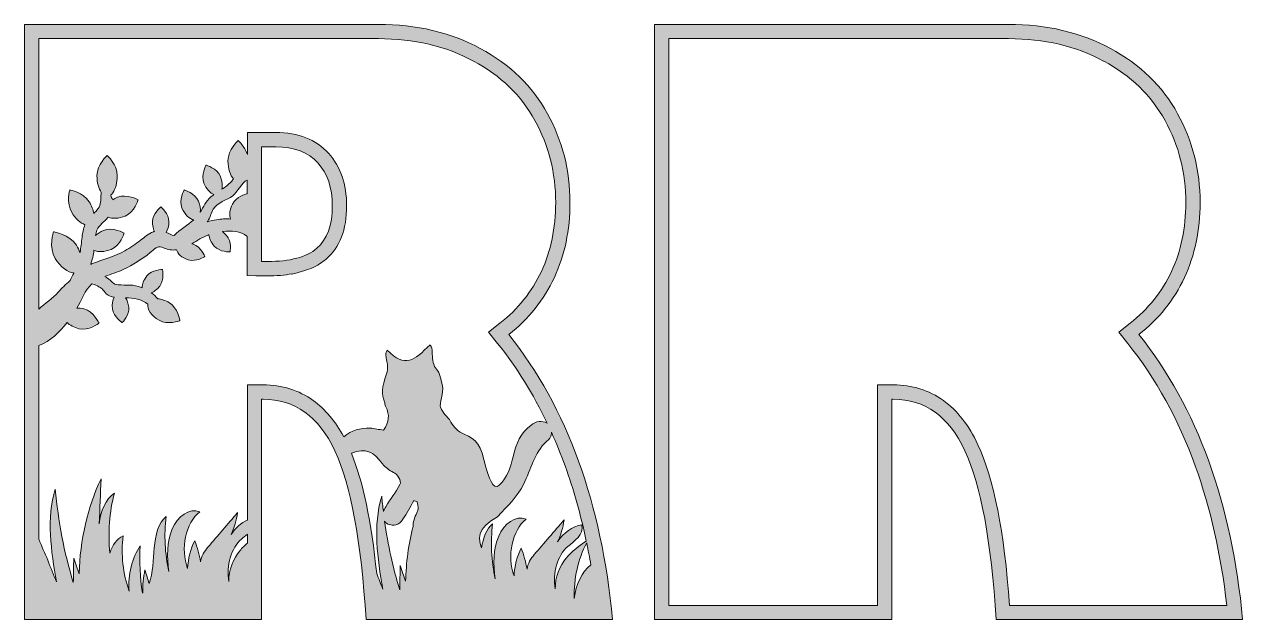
# Model space of a CAD drawing. Header units: millimetres. Extents: x -5 to 813, y -449 to -90.
# Drawn here: x 130.2 to 385.7, y -364.7 to -239.9 of the extents above; entities that cross this region are included whole.
import ezdxf

# ---------------------------------------------------------------- set-up
doc = ezdxf.new("R2010")
doc.units = ezdxf.units.MM
doc.header["$MEASUREMENT"] = 0
doc.layers.add('Layer 4', color=7, linetype='Continuous')
doc.layers.add('Layer5', color=7, linetype='Continuous')

msp = doc.modelspace()

# ---------------------------------------------------------------- hatches: boundary and pattern name
at = {"layer": 'Layer 4'}
h = msp.add_hatch(color=2, dxfattribs=at)
h.dxf.hatch_style = 2
edge = h.paths.add_edge_path()
edge.add_spline(control_points=[(336.57, -239.88), (336.57, -239.88), (262.35, -239.88), (262.35, -239.88), (262.35, -239.88), (262.35, -364.75), (262.35, -364.75), (262.35, -364.75), (312.1, -364.75), (312.1, -364.75), (312.1, -364.75), (312.1, -318.51), (312.1, -318.51), (312.1, -318.51), (312.4, -318.51), (312.4, -318.51), (319.08, -318.51), (324.09, -322.11), (327.43, -329.31), (330.78, -336.46), (332.96, -348.27), (333.99, -364.75), (333.99, -364.75), (385.67, -364.75), (385.67, -364.75), (384.53, -352.58), (382.16, -341.49), (378.55, -331.48), (374.94, -321.47), (370.06, -312.62), (363.92, -304.93), (368.1, -301.66), (371.28, -297.68), (373.47, -292.98), (375.65, -288.29), (376.75, -283.06), (376.75, -277.27), (376.75, -270.51), (375.17, -264.29), (372.03, -258.62), (368.88, -252.83), (364.19, -248.28), (357.95, -244.95), (351.71, -241.57), (344.58, -239.88), (336.57, -239.88), (336.57, -239.88), (336.57, -239.88), (336.57, -239.88)], knot_values=[0, 0, 0, 0, 1, 1, 1, 2, 2, 2, 3, 3, 3, 4, 4, 4, 5, 5, 5, 6, 6, 6, 7, 7, 7, 8, 8, 8, 9, 9, 9, 10, 10, 10, 11, 11, 11, 12, 12, 12, 13, 13, 13, 14, 14, 14, 15, 15, 15, 16, 16, 16, 16], degree=3, periodic=1)
edge = h.paths.add_edge_path()
edge.add_spline(control_points=[(336.57, -242.88), (344.04, -242.88), (350.75, -244.46), (356.52, -247.59), (356.52, -247.59), (356.53, -247.59), (356.53, -247.59), (356.53, -247.59), (356.54, -247.6), (356.54, -247.6), (362.22, -250.63), (366.55, -254.82), (369.39, -260.05), (369.39, -260.05), (369.4, -260.06), (369.4, -260.06), (369.4, -260.06), (369.41, -260.07), (369.41, -260.07), (372.29, -265.27), (373.75, -271.06), (373.75, -277.27), (373.75, -282.58), (372.74, -287.44), (370.75, -291.72), (368.77, -295.95), (365.85, -299.6), (362.07, -302.57), (362.07, -302.57), (359.69, -304.44), (359.69, -304.44), (359.69, -304.44), (361.58, -306.8), (361.58, -306.8), (367.49, -314.2), (372.25, -322.85), (375.73, -332.5), (378.91, -341.32), (381.13, -351.15), (382.34, -361.75), (382.34, -361.75), (336.8, -361.75), (336.8, -361.75), (335.67, -346.23), (333.49, -335.18), (330.16, -328.05), (328.27, -323.99), (325.84, -320.87), (322.92, -318.78), (319.9, -316.61), (316.36, -315.51), (312.4, -315.51), (312.4, -315.51), (312.1, -315.51), (312.1, -315.51), (312.1, -315.51), (309.1, -315.51), (309.1, -315.51), (309.1, -315.51), (309.1, -318.51), (309.1, -318.51), (309.1, -318.51), (309.1, -361.75), (309.1, -361.75), (309.1, -361.75), (265.35, -361.75), (265.35, -361.75), (265.35, -361.75), (265.35, -242.88), (265.35, -242.88), (265.35, -242.88), (336.57, -242.88), (336.57, -242.88)], knot_values=[0, 0, 0, 0, 0.352778, 0.352778, 0.352778, 0.705556, 0.705556, 0.705556, 1.058333, 1.058333, 1.058333, 1.411111, 1.411111, 1.411111, 1.763889, 1.763889, 1.763889, 2.116667, 2.116667, 2.116667, 2.469444, 2.469444, 2.469444, 2.822222, 2.822222, 2.822222, 3.175, 3.175, 3.175, 3.527778, 3.527778, 3.527778, 3.880556, 3.880556, 3.880556, 4.233333, 4.233333, 4.233333, 4.586111, 4.586111, 4.586111, 4.938889, 4.938889, 4.938889, 5.291667, 5.291667, 5.291667, 5.644444, 5.644444, 5.644444, 5.997222, 5.997222, 5.997222, 6.35, 6.35, 6.35, 6.702778, 6.702778, 6.702778, 7.055556, 7.055556, 7.055556, 7.408333, 7.408333, 7.408333, 7.761111, 7.761111, 7.761111, 8.113889, 8.113889, 8.113889, 8.466667, 8.466667, 8.466667, 8.466667], degree=3, periodic=0)
edge.add_line((336.57, -242.88), (336.57, -242.88))
at = {"layer": 'Layer5'}
h = msp.add_hatch(color=1, dxfattribs=at)
h.dxf.hatch_style = 2
edge = h.paths.add_edge_path()
edge.add_spline(control_points=[(246.43, -331.48), (242.82, -321.47), (237.94, -312.62), (231.8, -304.93), (235.98, -301.66), (239.16, -297.68), (241.35, -292.98), (243.53, -288.29), (244.63, -283.06), (244.63, -277.27), (244.63, -270.51), (243.05, -264.29), (239.91, -258.62), (236.76, -252.83), (232.07, -248.28), (225.83, -244.95), (219.59, -241.57), (212.46, -239.88), (204.45, -239.88), (204.45, -239.88), (130.23, -239.88), (130.23, -239.88), (130.23, -239.88), (130.23, -364.75), (130.23, -364.75), (130.23, -364.75), (179.98, -364.75), (179.98, -364.75), (179.98, -364.75), (179.98, -318.51), (179.98, -318.51), (179.98, -318.51), (180.28, -318.51), (180.28, -318.51), (186.96, -318.51), (191.97, -322.11), (195.31, -329.31), (198.66, -336.46), (200.84, -348.27), (201.87, -364.75), (201.87, -364.75), (253.55, -364.75), (253.55, -364.75), (252.42, -352.58), (250.04, -341.49), (246.43, -331.48)], knot_values=[0, 0, 0, 0, 1, 1, 1, 2, 2, 2, 3, 3, 3, 4, 4, 4, 5, 5, 5, 6, 6, 6, 7, 7, 7, 8, 8, 8, 9, 9, 9, 10, 10, 10, 11, 11, 11, 12, 12, 12, 13, 13, 13, 14, 14, 14, 15, 15, 15, 15], degree=3, periodic=1)
edge = h.paths.add_edge_path()
edge.add_spline(control_points=[(176.98, -348.69), (176.43, -349.17), (175.9, -349.69), (175.41, -350.29), (174.06, -351.96), (173.04, -354.29), (173.09, -356.76), (172.49, -353.44), (173.6, -349.71), (175.74, -347.87), (176.12, -347.53), (176.56, -347.19), (176.98, -346.82), (176.98, -346.82), (176.98, -348.69), (176.98, -348.69)], knot_values=[0, 0, 0, 0, 1, 1, 1, 2, 2, 2, 3, 3, 3, 4, 4, 4, 5, 5, 5, 5], degree=3, periodic=1)
edge = h.paths.add_edge_path()
edge.add_spline(control_points=[(205.38, -358.36), (204.97, -357.27), (204.54, -356.18), (204.1, -355.1), (202.99, -344.16), (201.24, -335.83), (198.81, -329.85), (198.82, -329.85), (198.82, -329.85), (198.82, -329.84), (201.84, -328.59), (203.41, -329.54), (205.34, -332.08), (205.86, -332.77), (206.77, -333.44), (207.6, -333.85), (208.43, -334.26), (209.38, -335.6), (208.97, -336.41), (208.09, -338.15), (206.94, -339.47), (206.02, -341.06), (205.84, -341.36), (205.64, -341.71), (205.5, -342.07), (205.37, -341.01), (205.26, -339.95), (205.16, -338.88), (203.25, -344.96), (204.3, -351.91), (205.38, -358.36)], knot_values=[0, 0, 0, 0, 1, 1, 1, 2, 2, 2, 3, 3, 3, 4, 4, 4, 5, 5, 5, 6, 6, 6, 7, 7, 7, 8, 8, 8, 9, 9, 9, 10, 10, 10, 10], degree=3, periodic=1)
edge = h.paths.add_edge_path()
edge.add_spline(control_points=[(212.79, -341.59), (212.7, -341.84), (212.62, -342.09), (212.54, -342.35), (211.99, -343.33), (211.74, -344.24), (211.72, -345.21), (210.79, -348.9), (210.26, -352.77), (210.17, -356.68), (209.79, -355.58), (209.41, -354.49), (209.03, -353.4), (209, -355.1), (208.97, -356.79), (208.93, -358.49), (207.51, -353.85), (206.45, -349.01), (205.76, -344.09), (206.26, -344.82), (207.06, -345.02), (208.12, -344.87), (208.74, -344.79), (209.2, -344.2), (209.56, -343.69), (210.43, -342.48), (211.13, -341.08), (211.88, -339.78), (212.12, -339.86), (212.37, -339.92), (212.61, -340.02), (212.66, -340.42), (212.81, -341.08), (212.79, -341.59)], knot_values=[0, 0, 0, 0, 1, 1, 1, 2, 2, 2, 3, 3, 3, 4, 4, 4, 5, 5, 5, 6, 6, 6, 7, 7, 7, 8, 8, 8, 9, 9, 9, 10, 10, 10, 11, 11, 11, 11], degree=3, periodic=1)
edge = h.paths.add_edge_path()
edge.add_spline(control_points=[(222.43, -325.84), (221.24, -325.34), (220.28, -324.44), (219.65, -323.31), (218.8, -321.76), (218.07, -321.77), (217.45, -320.15), (217.28, -319.69), (218.11, -316.9), (217.91, -315.79), (217.15, -311.72), (216.53, -312.62), (216.07, -311.19), (215.72, -310.1), (215.81, -308.92), (215.65, -307.77), (215.63, -307.59), (215.39, -307.27), (215.28, -307.09), (211.93, -310.41), (210.1, -312.02), (206.28, -308.2), (206.2, -308.36), (206.03, -308.69), (206.02, -308.84), (205.97, -309.97), (206.64, -311.73), (206.27, -312.79), (205.06, -316.36), (205.16, -317.4), (205.71, -319.05), (205.81, -319.34), (205.85, -319.69), (205.98, -319.97), (206.9, -321.96), (206.7, -323.18), (205.53, -325), (204.58, -324.89), (203.69, -324.61), (202.72, -324.59), (200.6, -324.55), (198.82, -324.99), (197.2, -326.39), (195.45, -323.14), (193.31, -320.58), (190.8, -318.78), (187.78, -316.61), (184.24, -315.51), (180.28, -315.51), (180.28, -315.51), (176.98, -315.51), (176.98, -315.51), (176.98, -315.51), (176.98, -343.85), (176.98, -343.85), (175.67, -344.45), (174.48, -345.51), (173.58, -346.91), (174.25, -345.5), (174.71, -343.92), (174.94, -342.28), (172.86, -344.71), (170.78, -347.13), (168.7, -349.55), (168.01, -350.36), (167.27, -351.5), (167.19, -352.62), (166.91, -351.09), (166.5, -349.61), (165.95, -348.22), (165.08, -349.92), (164.56, -351.94), (164.46, -354), (162.89, -349.96), (164.07, -344.43), (166.99, -342.13), (164.79, -341.27), (162.36, -343.06), (161.23, -345.72), (160.1, -348.37), (160.06, -351.65), (160.53, -354.65), (159.68, -350.93), (159.49, -346.95), (159.96, -343.12), (158.31, -344.4), (157.68, -347.15), (157.45, -349.68), (157.23, -352.22), (157.26, -354.88), (156.39, -357.16), (156.1, -356.21), (155.8, -355.26), (155.51, -354.32), (155.15, -355.88), (155, -357.52), (155.04, -359.15), (155.01, -359.16), (155.02, -359.15), (154.99, -359.16), (154.47, -355.9), (154.31, -352.55), (154.54, -349.24), (152.77, -351.75), (151.89, -355.33), (152.19, -358.76), (150.91, -355.16), (150.47, -351.06), (150.93, -347.14), (149.7, -347.8), (148.67, -349.14), (148.15, -350.78), (147.73, -346.55), (148.06, -342.2), (149.11, -338.19), (147.35, -339.45), (146.13, -341.97), (145.94, -344.63), (146.06, -341.49), (146.18, -338.34), (146.3, -335.19), (143.48, -341.13), (141.88, -348.1), (141.72, -355.14), (141.34, -354.05), (140.96, -352.96), (140.58, -351.86), (140.55, -353.56), (140.52, -355.26), (140.49, -356.95), (138.57, -350.68), (137.3, -344.07), (136.72, -337.35), (134.8, -343.42), (135.85, -350.38), (136.94, -356.83), (135.78, -353.78), (134.54, -350.8), (133.23, -347.86), (133.23, -347.86), (133.23, -307.27), (133.23, -307.27), (135.7, -306.31), (137.58, -304.49), (139.17, -302.4), (139.74, -302.97), (140.63, -303.45), (141.68, -303.72), (143.72, -304.23), (145.89, -302.58), (145.89, -302.58), (145.89, -302.58), (144.76, -300.09), (142.72, -299.57), (142.2, -299.44), (141.69, -299.38), (141.22, -299.38), (142.17, -297.83), (142.99, -295.62), (144.34, -294.33), (144.96, -294.27), (146.25, -295.12), (146.47, -295.32), (146.81, -295.65), (147.04, -296.09), (147.4, -296.4), (147.88, -296.81), (148.46, -297.02), (149.06, -297.11), (148.74, -297.72), (148.59, -298.61), (148.71, -299.58), (148.91, -301.28), (150.77, -302.45), (150.77, -302.45), (150.77, -302.45), (152.31, -300.87), (152.11, -299.18), (152.02, -298.41), (151.78, -297.73), (151.46, -297.23), (153.16, -297.29), (154.78, -297.48), (156.12, -298.58), (155.93, -299.6), (156.88, -301.01), (158.46, -301.95), (160.27, -303.02), (162.82, -302.04), (162.82, -302.04), (162.82, -302.04), (162.44, -299.34), (160.64, -298.27), (159.81, -297.78), (158.96, -297.51), (158.22, -297.45), (157.8, -296.98), (157.34, -296.57), (156.83, -296.2), (157.43, -295.95), (158.06, -295.47), (158.6, -294.79), (159.66, -293.45), (159.17, -291.3), (159.17, -291.3), (159.17, -291.3), (156.97, -291.32), (155.91, -292.66), (155.25, -293.49), (154.91, -294.4), (154.91, -295.12), (154.87, -295.1), (154.83, -295.08), (154.79, -295.06), (153.06, -294.36), (151.68, -294.62), (149.89, -294.53), (148.88, -294.47), (148.45, -293.64), (147.66, -293.11), (147.47, -292.98), (147.28, -292.87), (147.08, -292.77), (148.38, -292.26), (149.78, -291.87), (150.96, -291.3), (152.97, -290.32), (154.88, -289.16), (156.63, -287.74), (157, -287.45), (157.44, -286.96), (157.87, -286.73), (158.57, -286.36), (158.81, -286.56), (159.53, -286.8), (160.42, -287.11), (161.22, -287.3), (162.15, -287.17), (162.28, -287.96), (163.25, -288.82), (164.59, -289.26), (166.21, -289.78), (168.06, -288.57), (168.06, -288.57), (168.06, -288.57), (167.27, -286.52), (165.64, -285.99), (165.54, -285.96), (165.44, -285.93), (165.33, -285.9), (166.47, -285.24), (167.59, -284.5), (168.79, -284.08), (168.84, -284.06), (168.89, -284.04), (168.94, -284.03), (168.98, -284.74), (169.36, -285.62), (170.05, -286.4), (171.17, -287.69), (173.37, -287.61), (173.37, -287.61), (173.37, -287.61), (173.76, -285.44), (172.64, -284.15), (172.37, -283.84), (172.07, -283.58), (171.78, -283.36), (173.64, -283.11), (175.64, -283.22), (176.84, -284.29), (176.88, -284.32), (176.91, -284.34), (176.95, -284.37), (176.95, -284.37), (176.94, -292.59), (176.94, -292.59), (176.94, -292.59), (178.76, -292.65), (178.76, -292.65), (178.76, -292.64), (178.75, -292.63), (178.75, -292.63), (178.75, -292.63), (181.16, -292.63), (181.16, -292.63), (183.08, -292.63), (184.81, -292.49), (186.37, -292.21), (186.36, -292.23), (186.34, -292.24), (186.33, -292.25), (187.81, -292.01), (190.61, -291), (190.53, -290.99), (191.66, -290.48), (192.65, -289.86), (193.51, -289.12), (196.36, -286.68), (197.8, -282.92), (197.8, -277.93), (197.8, -273.42), (196.52, -269.71), (194, -266.92), (191.4, -264.03), (187.68, -262.57), (182.93, -262.57), (182.93, -262.57), (176.98, -262.57), (176.98, -262.57), (176.98, -262.57), (176.98, -265.57), (176.98, -265.57), (176.98, -265.57), (176.98, -267.19), (176.98, -267.19), (176.44, -265.48), (175.06, -264.25), (175.06, -264.25), (175.06, -264.25), (172.92, -266.16), (172.92, -268.51), (172.92, -270.16), (173.4, -271.6), (174.09, -272.3), (173.93, -272.49), (173.75, -272.69), (173.57, -272.89), (173.01, -273.52), (172.35, -274.01), (171.66, -274.46), (171.82, -273.73), (171.72, -272.76), (171.32, -271.78), (170.62, -270.08), (168.34, -269.4), (168.34, -269.4), (168.34, -269.4), (167.18, -271.49), (167.88, -273.19), (168.37, -274.41), (169.2, -275.3), (169.98, -275.57), (169.75, -275.73), (169.54, -275.89), (169.32, -276.07), (168.26, -276.97), (167.82, -278.18), (167.12, -279.27), (167.18, -278.61), (167.05, -277.8), (166.72, -276.99), (166.02, -275.29), (163.73, -274.61), (163.73, -274.61), (163.73, -274.61), (162.58, -276.7), (163.27, -278.4), (163.85, -279.81), (164.86, -280.77), (165.73, -280.85), (164.42, -282.02), (162.89, -282.93), (161.62, -284.15), (161.05, -284.11), (160.48, -283.73), (159.98, -283.54), (159.97, -283.54), (159.97, -283.54), (159.96, -283.54), (160.3, -282.98), (160.52, -282.18), (160.53, -281.29), (160.55, -279.58), (158.85, -278.18), (158.85, -278.18), (158.85, -278.18), (157.12, -279.55), (157.1, -281.25), (157.09, -282.05), (157.25, -282.77), (157.52, -283.33), (157.44, -283.35), (157.36, -283.36), (157.28, -283.39), (156.21, -283.73), (155.4, -284.55), (154.54, -285.22), (153.52, -286.01), (152.44, -286.73), (151.32, -287.37), (149.14, -288.61), (146.81, -289.16), (144.51, -290.07), (144.39, -290.12), (144.27, -290.17), (144.16, -290.22), (144.46, -289.27), (144.68, -288.28), (144.82, -287.27), (145.66, -287.7), (147.05, -287.66), (148.45, -287.08), (150.39, -286.28), (151.14, -283.65), (151.14, -283.65), (151.14, -283.65), (148.75, -282.33), (146.81, -283.13), (146.15, -283.41), (145.57, -283.77), (145.12, -284.17), (145.19, -283.78), (145.29, -283.39), (145.45, -283.04), (145.93, -281.98), (146.96, -281.33), (147.68, -280.46), (147.72, -280.41), (147.76, -280.35), (147.8, -280.3), (148.65, -280.71), (150.02, -280.66), (151.39, -280.09), (153.33, -279.29), (154.08, -276.66), (154.08, -276.66), (154.08, -276.66), (151.69, -275.34), (149.75, -276.15), (149.39, -276.3), (149.06, -276.47), (148.75, -276.67), (148.63, -276.31), (148.19, -275.75), (148.36, -275.65), (148.56, -275.52), (148.68, -275.36), (148.75, -275.19), (149.33, -274.43), (149.72, -273.12), (149.72, -271.63), (149.72, -269.28), (147.58, -267.38), (147.58, -267.38), (147.58, -267.38), (145.45, -269.28), (145.45, -271.63), (145.45, -273.07), (145.81, -274.34), (146.36, -275.11), (146.31, -275.38), (146.29, -275.68), (146.27, -276.04), (146.22, -277.17), (146.23, -277.95), (145.44, -278.86), (145.23, -279.1), (145.01, -279.32), (144.79, -279.53), (144.65, -278.78), (144.32, -277.93), (143.81, -277.11), (142.58, -275.11), (139.76, -274.61), (139.76, -274.61), (139.76, -274.61), (138.94, -277.35), (140.18, -279.35), (140.98, -280.65), (142.03, -281.58), (142.94, -281.9), (142.58, -282.72), (142.41, -283.62), (142.32, -284.53), (142.21, -285.65), (142.09, -286.72), (141.9, -287.76), (141.71, -287.25), (141.45, -286.73), (141.14, -286.22), (139.7, -283.9), (136.32, -283.39), (136.32, -283.39), (136.32, -283.39), (135.26, -286.65), (136.69, -288.97), (137.82, -290.79), (139.39, -291.95), (140.61, -292.01), (140.6, -292.02), (140.59, -292.03), (140.59, -292.05), (140.34, -292.59), (140.07, -293.12), (139.8, -293.64), (138.87, -294.41), (138.02, -295.29), (137.35, -296.03), (136.11, -297.39), (134.6, -298.41), (133.23, -299.6), (133.23, -299.6), (133.23, -242.88), (133.23, -242.88), (133.23, -242.88), (204.45, -242.88), (204.45, -242.88), (211.92, -242.88), (218.63, -244.46), (224.4, -247.59), (224.4, -247.59), (224.41, -247.59), (224.41, -247.59), (224.41, -247.59), (224.42, -247.6), (224.42, -247.6), (230.1, -250.63), (234.43, -254.82), (237.27, -260.05), (237.27, -260.05), (237.28, -260.06), (237.28, -260.06), (237.28, -260.06), (237.29, -260.07), (237.29, -260.07), (240.17, -265.27), (241.63, -271.06), (241.63, -277.27), (241.63, -282.58), (240.62, -287.44), (238.63, -291.72), (236.65, -295.95), (233.73, -299.6), (229.95, -302.57), (229.95, -302.57), (227.57, -304.44), (227.57, -304.44), (227.57, -304.44), (229.46, -306.8), (229.46, -306.8), (233.47, -311.83), (236.95, -317.43), (239.86, -323.53), (239.37, -323.2), (238.68, -323.16), (238.14, -323.18), (237.5, -323.21), (236.98, -323.58), (236.51, -323.92), (234.25, -325.56), (233.33, -327.86), (232.76, -330.35), (232.19, -332.84), (231.51, -334.81), (229.78, -336.54), (228.56, -337.75), (227.43, -334.63), (226.99, -332.73), (225.89, -327.99), (225.14, -326.98), (222.43, -325.84)], knot_values=[0, 0, 0, 0, 1, 1, 1, 2, 2, 2, 3, 3, 3, 4, 4, 4, 5, 5, 5, 6, 6, 6, 7, 7, 7, 8, 8, 8, 9, 9, 9, 10, 10, 10, 11, 11, 11, 12, 12, 12, 13, 13, 13, 14, 14, 14, 15, 15, 15, 16, 16, 16, 17, 17, 17, 18, 18, 18, 19, 19, 19, 20, 20, 20, 21, 21, 21, 22, 22, 22, 23, 23, 23, 24, 24, 24, 25, 25, 25, 26, 26, 26, 27, 27, 27, 28, 28, 28, 29, 29, 29, 30, 30, 30, 31, 31, 31, 32, 32, 32, 33, 33, 33, 34, 34, 34, 35, 35, 35, 36, 36, 36, 37, 37, 37, 38, 38, 38, 39, 39, 39, 40, 40, 40, 41, 41, 41, 42, 42, 42, 43, 43, 43, 44, 44, 44, 45, 45, 45, 46, 46, 46, 47, 47, 47, 48, 48, 48, 49, 49, 49, 50, 50, 50, 51, 51, 51, 52, 52, 52, 53, 53, 53, 54, 54, 54, 55, 55, 55, 56, 56, 56, 57, 57, 57, 58, 58, 58, 59, 59, 59, 60, 60, 60, 61, 61, 61, 62, 62, 62, 63, 63, 63, 64, 64, 64, 65, 65, 65, 66, 66, 66, 67, 67, 67, 68, 68, 68, 69, 69, 69, 70, 70, 70, 71, 71, 71, 72, 72, 72, 73, 73, 73, 74, 74, 74, 75, 75, 75, 76, 76, 76, 77, 77, 77, 78, 78, 78, 79, 79, 79, 80, 80, 80, 81, 81, 81, 82, 82, 82, 83, 83, 83, 84, 84, 84, 85, 85, 85, 86, 86, 86, 87, 87, 87, 88, 88, 88, 89, 89, 89, 90, 90, 90, 91, 91, 91, 92, 92, 92, 93, 93, 93, 94, 94, 94, 95, 95, 95, 96, 96, 96, 97, 97, 97, 98, 98, 98, 99, 99, 99, 100, 100, 100, 101, 101, 101, 102, 102, 102, 103, 103, 103, 104, 104, 104, 105, 105, 105, 106, 106, 106, 107, 107, 107, 108, 108, 108, 109, 109, 109, 110, 110, 110, 111, 111, 111, 112, 112, 112, 113, 113, 113, 114, 114, 114, 115, 115, 115, 116, 116, 116, 117, 117, 117, 118, 118, 118, 119, 119, 119, 120, 120, 120, 121, 121, 121, 122, 122, 122, 123, 123, 123, 124, 124, 124, 125, 125, 125, 126, 126, 126, 127, 127, 127, 128, 128, 128, 129, 129, 129, 130, 130, 130, 131, 131, 131, 132, 132, 132, 133, 133, 133, 134, 134, 134, 135, 135, 135, 136, 136, 136, 137, 137, 137, 138, 138, 138, 139, 139, 139, 140, 140, 140, 141, 141, 141, 142, 142, 142, 143, 143, 143, 144, 144, 144, 145, 145, 145, 146, 146, 146, 147, 147, 147, 148, 148, 148, 149, 149, 149, 150, 150, 150, 151, 151, 151, 152, 152, 152, 153, 153, 153, 154, 154, 154, 155, 155, 155, 156, 156, 156, 157, 157, 157, 158, 158, 158, 159, 159, 159, 160, 160, 160, 161, 161, 161, 162, 162, 162, 163, 163, 163, 164, 164, 164, 165, 165, 165, 166, 166, 166, 167, 167, 167, 168, 168, 168, 169, 169, 169, 170, 170, 170, 171, 171, 171, 172, 172, 172, 173, 173, 173, 174, 174, 174, 175, 175, 175, 176, 176, 176, 177, 177, 177, 178, 178, 178, 179, 179, 179, 180, 180, 180, 181, 181, 181, 182, 182, 182, 183, 183, 183, 184, 184, 184, 185, 185, 185, 186, 186, 186, 187, 187, 187, 187], degree=3, periodic=1)
edge = h.paths.add_edge_path()
edge.add_spline(control_points=[(173.86, -277.58), (173.28, -278.76), (173.17, -279.96), (173.48, -280.72), (172.49, -280.66), (171.51, -280.69), (170.53, -280.85), (169.87, -280.95), (169.22, -281.1), (168.59, -281.28), (168.62, -281.24), (168.65, -281.2), (168.68, -281.16), (169.22, -280.38), (169.35, -279.45), (169.84, -278.65), (170.77, -277.18), (172.59, -276.8), (173.94, -275.82), (174.84, -275.17), (175.85, -272.99), (176.97, -272.53), (176.97, -272.53), (176.97, -275.41), (176.97, -275.41), (176.7, -275.47), (174.61, -276.03), (173.86, -277.58)], knot_values=[0, 0, 0, 0, 1, 1, 1, 2, 2, 2, 3, 3, 3, 4, 4, 4, 5, 5, 5, 6, 6, 6, 7, 7, 7, 8, 8, 8, 9, 9, 9, 9], degree=3, periodic=1)
edge = h.paths.add_edge_path()
edge.add_spline(control_points=[(179.98, -289.63), (179.98, -289.63), (179.98, -265.57), (179.98, -265.57), (179.98, -265.57), (182.93, -265.57), (182.93, -265.57), (186.81, -265.57), (189.76, -266.69), (191.78, -268.93), (193.79, -271.16), (194.8, -274.16), (194.8, -277.93), (194.8, -282.02), (193.72, -284.99), (191.56, -286.85), (189.39, -288.7), (185.93, -289.63), (181.16, -289.63), (181.16, -289.63), (179.98, -289.63), (179.98, -289.63)], knot_values=[0, 0, 0, 0, 1, 1, 1, 2, 2, 2, 3, 3, 3, 4, 4, 4, 5, 5, 5, 6, 6, 6, 7, 7, 7, 7], degree=3, periodic=1)
edge = h.paths.add_edge_path()
edge.add_spline(control_points=[(243.86, -351.83), (242.5, -353.5), (241.49, -355.83), (241.54, -358.29), (240.94, -354.98), (242.05, -351.24), (244.18, -349.4), (245.54, -348.23), (247.55, -346.97), (247.11, -344.88), (245.16, -345.15), (243.3, -346.46), (242.02, -348.44), (242.69, -347.04), (243.16, -345.46), (243.39, -343.82), (241.31, -346.24), (239.23, -348.66), (237.15, -351.08), (236.45, -351.89), (235.72, -353.03), (235.64, -354.15), (235.36, -352.63), (234.95, -351.14), (234.4, -349.76), (233.53, -351.45), (233, -353.47), (232.9, -355.53), (231.33, -351.5), (232.52, -345.96), (235.44, -343.67), (233.24, -342.8), (230.81, -344.6), (229.68, -347.25), (228.55, -349.91), (228.51, -353.19), (228.97, -356.19), (228.13, -352.46), (227.93, -348.48), (228.41, -344.65), (227.09, -345.68), (226.42, -347.65), (226.09, -349.7), (225.45, -348.09), (224.87, -345.56), (229.42, -343.15), (231.73, -340.75), (233.53, -339.04), (234.89, -336.38), (236.55, -333.11), (237, -329.86), (239.75, -327.34), (240.22, -326.91), (240.68, -326.45), (240.75, -325.76), (240.76, -325.66), (240.76, -325.55), (240.75, -325.44), (241.79, -327.73), (242.74, -330.08), (243.61, -332.5), (245.4, -337.46), (246.88, -342.73), (248.05, -348.27), (246.56, -349.27), (245.08, -350.32), (243.86, -351.83)], knot_values=[0, 0, 0, 0, 1, 1, 1, 2, 2, 2, 3, 3, 3, 4, 4, 4, 5, 5, 5, 6, 6, 6, 7, 7, 7, 8, 8, 8, 9, 9, 9, 10, 10, 10, 11, 11, 11, 12, 12, 12, 13, 13, 13, 14, 14, 14, 15, 15, 15, 16, 16, 16, 17, 17, 17, 18, 18, 18, 19, 19, 19, 20, 20, 20, 21, 21, 21, 22, 22, 22, 22], degree=3, periodic=1)
edge = h.paths.add_edge_path()
edge.add_spline(control_points=[(245.54, -360.3), (245.39, -356.17), (246.33, -352), (248.13, -348.66), (248.45, -350.17), (248.73, -351.69), (249, -353.24), (247.13, -354.72), (245.79, -357.39), (245.54, -360.3)], knot_values=[0, 0, 0, 0, 1, 1, 1, 2, 2, 2, 3, 3, 3, 3], degree=3, periodic=1)

# ---------------------------------------------------------------- linework, layer by layer
at = {"layer": 'Layer 4', "lineweight": 0}
for points, knots in [([(336.57, -239.88), (336.57, -239.88), (262.35, -239.88), (262.35, -239.88), (262.35, -239.88), (262.35, -364.75), (262.35, -364.75), (262.35, -364.75), (312.1, -364.75), (312.1, -364.75), (312.1, -364.75), (312.1, -318.51), (312.1, -318.51), (312.1, -318.51), (312.4, -318.51), (312.4, -318.51), (319.08, -318.51), (324.09, -322.11), (327.43, -329.31), (330.78, -336.46), (332.96, -348.27), (333.99, -364.75), (333.99, -364.75), (385.67, -364.75), (385.67, -364.75), (384.53, -352.58), (382.16, -341.49), (378.55, -331.48), (374.94, -321.47), (370.06, -312.62), (363.92, -304.93), (368.1, -301.66), (371.28, -297.68), (373.47, -292.98), (375.65, -288.29), (376.75, -283.06), (376.75, -277.27), (376.75, -270.51), (375.17, -264.29), (372.03, -258.62), (368.88, -252.83), (364.19, -248.28), (357.95, -244.95), (351.71, -241.57), (344.58, -239.88), (336.57, -239.88), (336.57, -239.88), (336.57, -239.88), (336.57, -239.88)], [0, 0, 0, 0, 1, 1, 1, 2, 2, 2, 3, 3, 3, 4, 4, 4, 5, 5, 5, 6, 6, 6, 7, 7, 7, 8, 8, 8, 9, 9, 9, 10, 10, 10, 11, 11, 11, 12, 12, 12, 13, 13, 13, 14, 14, 14, 15, 15, 15, 16, 16, 16, 16]), ([(336.57, -242.88), (344.04, -242.88), (350.75, -244.46), (356.52, -247.59), (356.52, -247.59), (356.53, -247.59), (356.53, -247.59), (356.53, -247.59), (356.54, -247.6), (356.54, -247.6), (362.22, -250.63), (366.55, -254.82), (369.39, -260.05), (369.39, -260.05), (369.4, -260.06), (369.4, -260.06), (369.4, -260.06), (369.41, -260.07), (369.41, -260.07), (372.29, -265.27), (373.75, -271.06), (373.75, -277.27), (373.75, -282.58), (372.74, -287.44), (370.75, -291.72), (368.77, -295.95), (365.85, -299.6), (362.07, -302.57), (362.07, -302.57), (359.69, -304.44), (359.69, -304.44), (359.69, -304.44), (361.58, -306.8), (361.58, -306.8), (367.49, -314.2), (372.25, -322.85), (375.73, -332.5), (378.91, -341.32), (381.13, -351.15), (382.34, -361.75), (382.34, -361.75), (336.8, -361.75), (336.8, -361.75), (335.67, -346.23), (333.49, -335.18), (330.16, -328.05), (328.27, -323.99), (325.84, -320.87), (322.92, -318.78), (319.9, -316.61), (316.36, -315.51), (312.4, -315.51), (312.4, -315.51), (312.1, -315.51), (312.1, -315.51), (312.1, -315.51), (309.1, -315.51), (309.1, -315.51), (309.1, -315.51), (309.1, -318.51), (309.1, -318.51), (309.1, -318.51), (309.1, -361.75), (309.1, -361.75), (309.1, -361.75), (265.35, -361.75), (265.35, -361.75), (265.35, -361.75), (265.35, -242.88), (265.35, -242.88), (265.35, -242.88), (336.57, -242.88), (336.57, -242.88)], [0, 0, 0, 0, 1, 1, 1, 2, 2, 2, 3, 3, 3, 4, 4, 4, 5, 5, 5, 6, 6, 6, 7, 7, 7, 8, 8, 8, 9, 9, 9, 10, 10, 10, 11, 11, 11, 12, 12, 12, 13, 13, 13, 14, 14, 14, 15, 15, 15, 16, 16, 16, 17, 17, 17, 18, 18, 18, 19, 19, 19, 20, 20, 20, 21, 21, 21, 22, 22, 22, 23, 23, 23, 24, 24, 24, 24])]:
    msp.add_open_spline(points, degree=3, knots=knots, dxfattribs=at)
at = {"layer": 'Layer5', "lineweight": 0}
for points, knots in [([(246.43, -331.48), (242.82, -321.47), (237.94, -312.62), (231.8, -304.93), (235.98, -301.66), (239.16, -297.68), (241.35, -292.98), (243.53, -288.29), (244.63, -283.06), (244.63, -277.27), (244.63, -270.51), (243.05, -264.29), (239.91, -258.62), (236.76, -252.83), (232.07, -248.28), (225.83, -244.95), (219.59, -241.57), (212.46, -239.88), (204.45, -239.88), (204.45, -239.88), (130.23, -239.88), (130.23, -239.88), (130.23, -239.88), (130.23, -364.75), (130.23, -364.75), (130.23, -364.75), (179.98, -364.75), (179.98, -364.75), (179.98, -364.75), (179.98, -318.51), (179.98, -318.51), (179.98, -318.51), (180.28, -318.51), (180.28, -318.51), (186.96, -318.51), (191.97, -322.11), (195.31, -329.31), (198.66, -336.46), (200.84, -348.27), (201.87, -364.75), (201.87, -364.75), (253.55, -364.75), (253.55, -364.75), (252.42, -352.58), (250.04, -341.49), (246.43, -331.48)], [0, 0, 0, 0, 1, 1, 1, 2, 2, 2, 3, 3, 3, 4, 4, 4, 5, 5, 5, 6, 6, 6, 7, 7, 7, 8, 8, 8, 9, 9, 9, 10, 10, 10, 11, 11, 11, 12, 12, 12, 13, 13, 13, 14, 14, 14, 15, 15, 15, 15]), ([(222.43, -325.84), (221.24, -325.34), (220.28, -324.44), (219.65, -323.31), (218.8, -321.76), (218.07, -321.77), (217.45, -320.15), (217.28, -319.69), (218.11, -316.9), (217.91, -315.79), (217.15, -311.72), (216.53, -312.62), (216.07, -311.19), (215.72, -310.1), (215.81, -308.92), (215.65, -307.77), (215.63, -307.59), (215.39, -307.27), (215.28, -307.09), (211.93, -310.41), (210.1, -312.02), (206.28, -308.2), (206.2, -308.36), (206.03, -308.69), (206.02, -308.84), (205.97, -309.97), (206.64, -311.73), (206.27, -312.79), (205.06, -316.36), (205.16, -317.4), (205.71, -319.05), (205.81, -319.34), (205.85, -319.69), (205.98, -319.97), (206.9, -321.96), (206.7, -323.18), (205.53, -325), (204.58, -324.89), (203.69, -324.61), (202.72, -324.59), (200.6, -324.55), (198.82, -324.99), (197.2, -326.39), (195.45, -323.14), (193.31, -320.58), (190.8, -318.78), (187.78, -316.61), (184.24, -315.51), (180.28, -315.51), (180.28, -315.51), (176.98, -315.51), (176.98, -315.51), (176.98, -315.51), (176.98, -343.85), (176.98, -343.85), (175.67, -344.45), (174.48, -345.51), (173.58, -346.91), (174.25, -345.5), (174.71, -343.92), (174.94, -342.28), (172.86, -344.71), (170.78, -347.13), (168.7, -349.55), (168.01, -350.36), (167.27, -351.5), (167.19, -352.62), (166.91, -351.09), (166.5, -349.61), (165.95, -348.22), (165.08, -349.92), (164.56, -351.94), (164.46, -354), (162.89, -349.96), (164.07, -344.43), (166.99, -342.13), (164.79, -341.27), (162.36, -343.06), (161.23, -345.72), (160.1, -348.37), (160.06, -351.65), (160.53, -354.65), (159.68, -350.93), (159.49, -346.95), (159.96, -343.12), (158.31, -344.4), (157.68, -347.15), (157.45, -349.68), (157.23, -352.22), (157.26, -354.88), (156.39, -357.16), (156.1, -356.21), (155.8, -355.26), (155.51, -354.32), (155.15, -355.88), (155, -357.52), (155.04, -359.15), (155.01, -359.16), (155.02, -359.15), (154.99, -359.16), (154.47, -355.9), (154.31, -352.55), (154.54, -349.24), (152.77, -351.75), (151.89, -355.33), (152.19, -358.76), (150.91, -355.16), (150.47, -351.06), (150.93, -347.14), (149.7, -347.8), (148.67, -349.14), (148.15, -350.78), (147.73, -346.55), (148.06, -342.2), (149.11, -338.19), (147.35, -339.45), (146.13, -341.97), (145.94, -344.63), (146.06, -341.49), (146.18, -338.34), (146.3, -335.19), (143.48, -341.13), (141.88, -348.1), (141.72, -355.14), (141.34, -354.05), (140.96, -352.96), (140.58, -351.86), (140.55, -353.56), (140.52, -355.26), (140.49, -356.95), (138.57, -350.68), (137.3, -344.07), (136.72, -337.35), (134.8, -343.42), (135.85, -350.38), (136.94, -356.83), (135.78, -353.78), (134.54, -350.8), (133.23, -347.86), (133.23, -347.86), (133.23, -307.27), (133.23, -307.27), (135.7, -306.31), (137.58, -304.49), (139.17, -302.4), (139.74, -302.97), (140.63, -303.45), (141.68, -303.72), (143.72, -304.23), (145.89, -302.58), (145.89, -302.58), (145.89, -302.58), (144.76, -300.09), (142.72, -299.57), (142.2, -299.44), (141.69, -299.38), (141.22, -299.38), (142.17, -297.83), (142.99, -295.62), (144.34, -294.33), (144.96, -294.27), (146.25, -295.12), (146.47, -295.32), (146.81, -295.65), (147.04, -296.09), (147.4, -296.4), (147.88, -296.81), (148.46, -297.02), (149.06, -297.11), (148.74, -297.72), (148.59, -298.61), (148.71, -299.58), (148.91, -301.28), (150.77, -302.45), (150.77, -302.45), (150.77, -302.45), (152.31, -300.87), (152.11, -299.18), (152.02, -298.41), (151.78, -297.73), (151.46, -297.23), (153.16, -297.29), (154.78, -297.48), (156.12, -298.58), (155.93, -299.6), (156.88, -301.01), (158.46, -301.95), (160.27, -303.02), (162.82, -302.04), (162.82, -302.04), (162.82, -302.04), (162.44, -299.34), (160.64, -298.27), (159.81, -297.78), (158.96, -297.51), (158.22, -297.45), (157.8, -296.98), (157.34, -296.57), (156.83, -296.2), (157.43, -295.95), (158.06, -295.47), (158.6, -294.79), (159.66, -293.45), (159.17, -291.3), (159.17, -291.3), (159.17, -291.3), (156.97, -291.32), (155.91, -292.66), (155.25, -293.49), (154.91, -294.4), (154.91, -295.12), (154.87, -295.1), (154.83, -295.08), (154.79, -295.06), (153.06, -294.36), (151.68, -294.62), (149.89, -294.53), (148.88, -294.47), (148.45, -293.64), (147.66, -293.11), (147.47, -292.98), (147.28, -292.87), (147.08, -292.77), (148.38, -292.26), (149.78, -291.87), (150.96, -291.3), (152.97, -290.32), (154.88, -289.16), (156.63, -287.74), (157, -287.45), (157.44, -286.96), (157.87, -286.73), (158.57, -286.36), (158.81, -286.56), (159.53, -286.8), (160.42, -287.11), (161.22, -287.3), (162.15, -287.17), (162.28, -287.96), (163.25, -288.82), (164.59, -289.26), (166.21, -289.78), (168.06, -288.57), (168.06, -288.57), (168.06, -288.57), (167.27, -286.52), (165.64, -285.99), (165.54, -285.96), (165.44, -285.93), (165.33, -285.9), (166.47, -285.24), (167.59, -284.5), (168.79, -284.08), (168.84, -284.06), (168.89, -284.04), (168.94, -284.03), (168.98, -284.74), (169.36, -285.62), (170.05, -286.4), (171.17, -287.69), (173.37, -287.61), (173.37, -287.61), (173.37, -287.61), (173.76, -285.44), (172.64, -284.15), (172.37, -283.84), (172.07, -283.58), (171.78, -283.36), (173.64, -283.11), (175.64, -283.22), (176.84, -284.29), (176.88, -284.32), (176.91, -284.34), (176.95, -284.37), (176.95, -284.37), (176.94, -292.59), (176.94, -292.59), (176.94, -292.59), (178.76, -292.65), (178.76, -292.65), (178.76, -292.64), (178.75, -292.63), (178.75, -292.63), (178.75, -292.63), (181.16, -292.63), (181.16, -292.63), (183.08, -292.63), (184.81, -292.49), (186.37, -292.21), (186.36, -292.23), (186.34, -292.24), (186.33, -292.25), (187.81, -292.01), (190.61, -291), (190.53, -290.99), (191.66, -290.48), (192.65, -289.86), (193.51, -289.12), (196.36, -286.68), (197.8, -282.92), (197.8, -277.93), (197.8, -273.42), (196.52, -269.71), (194, -266.92), (191.4, -264.03), (187.68, -262.57), (182.93, -262.57), (182.93, -262.57), (176.98, -262.57), (176.98, -262.57), (176.98, -262.57), (176.98, -265.57), (176.98, -265.57), (176.98, -265.57), (176.98, -267.19), (176.98, -267.19), (176.44, -265.48), (175.06, -264.25), (175.06, -264.25), (175.06, -264.25), (172.92, -266.16), (172.92, -268.51), (172.92, -270.16), (173.4, -271.6), (174.09, -272.3), (173.93, -272.49), (173.75, -272.69), (173.57, -272.89), (173.01, -273.52), (172.35, -274.01), (171.66, -274.46), (171.82, -273.73), (171.72, -272.76), (171.32, -271.78), (170.62, -270.08), (168.34, -269.4), (168.34, -269.4), (168.34, -269.4), (167.18, -271.49), (167.88, -273.19), (168.37, -274.41), (169.2, -275.3), (169.98, -275.57), (169.75, -275.73), (169.54, -275.89), (169.32, -276.07), (168.26, -276.97), (167.82, -278.18), (167.12, -279.27), (167.18, -278.61), (167.05, -277.8), (166.72, -276.99), (166.02, -275.29), (163.73, -274.61), (163.73, -274.61), (163.73, -274.61), (162.58, -276.7), (163.27, -278.4), (163.85, -279.81), (164.86, -280.77), (165.73, -280.85), (164.42, -282.02), (162.89, -282.93), (161.62, -284.15), (161.05, -284.11), (160.48, -283.73), (159.98, -283.54), (159.97, -283.54), (159.97, -283.54), (159.96, -283.54), (160.3, -282.98), (160.52, -282.18), (160.53, -281.29), (160.55, -279.58), (158.85, -278.18), (158.85, -278.18), (158.85, -278.18), (157.12, -279.55), (157.1, -281.25), (157.09, -282.05), (157.25, -282.77), (157.52, -283.33), (157.44, -283.35), (157.36, -283.36), (157.28, -283.39), (156.21, -283.73), (155.4, -284.55), (154.54, -285.22), (153.52, -286.01), (152.44, -286.73), (151.32, -287.37), (149.14, -288.61), (146.81, -289.16), (144.51, -290.07), (144.39, -290.12), (144.27, -290.17), (144.16, -290.22), (144.46, -289.27), (144.68, -288.28), (144.82, -287.27), (145.66, -287.7), (147.05, -287.66), (148.45, -287.08), (150.39, -286.28), (151.14, -283.65), (151.14, -283.65), (151.14, -283.65), (148.75, -282.33), (146.81, -283.13), (146.15, -283.41), (145.57, -283.77), (145.12, -284.17), (145.19, -283.78), (145.29, -283.39), (145.45, -283.04), (145.93, -281.98), (146.96, -281.33), (147.68, -280.46), (147.72, -280.41), (147.76, -280.35), (147.8, -280.3), (148.65, -280.71), (150.02, -280.66), (151.39, -280.09), (153.33, -279.29), (154.08, -276.66), (154.08, -276.66), (154.08, -276.66), (151.69, -275.34), (149.75, -276.15), (149.39, -276.3), (149.06, -276.47), (148.75, -276.67), (148.63, -276.31), (148.19, -275.75), (148.36, -275.65), (148.56, -275.52), (148.68, -275.36), (148.75, -275.19), (149.33, -274.43), (149.72, -273.12), (149.72, -271.63), (149.72, -269.28), (147.58, -267.38), (147.58, -267.38), (147.58, -267.38), (145.45, -269.28), (145.45, -271.63), (145.45, -273.07), (145.81, -274.34), (146.36, -275.11), (146.31, -275.38), (146.29, -275.68), (146.27, -276.04), (146.22, -277.17), (146.23, -277.95), (145.44, -278.86), (145.23, -279.1), (145.01, -279.32), (144.79, -279.53), (144.65, -278.78), (144.32, -277.93), (143.81, -277.11), (142.58, -275.11), (139.76, -274.61), (139.76, -274.61), (139.76, -274.61), (138.94, -277.35), (140.18, -279.35), (140.98, -280.65), (142.03, -281.58), (142.94, -281.9), (142.58, -282.72), (142.41, -283.62), (142.32, -284.53), (142.21, -285.65), (142.09, -286.72), (141.9, -287.76), (141.71, -287.25), (141.45, -286.73), (141.14, -286.22), (139.7, -283.9), (136.32, -283.39), (136.32, -283.39), (136.32, -283.39), (135.26, -286.65), (136.69, -288.97), (137.82, -290.79), (139.39, -291.95), (140.61, -292.01), (140.6, -292.02), (140.59, -292.03), (140.59, -292.05), (140.34, -292.59), (140.07, -293.12), (139.8, -293.64), (138.87, -294.41), (138.02, -295.29), (137.35, -296.03), (136.11, -297.39), (134.6, -298.41), (133.23, -299.6), (133.23, -299.6), (133.23, -242.88), (133.23, -242.88), (133.23, -242.88), (204.45, -242.88), (204.45, -242.88), (211.92, -242.88), (218.63, -244.46), (224.4, -247.59), (224.4, -247.59), (224.41, -247.59), (224.41, -247.59), (224.41, -247.59), (224.42, -247.6), (224.42, -247.6), (230.1, -250.63), (234.43, -254.82), (237.27, -260.05), (237.27, -260.05), (237.28, -260.06), (237.28, -260.06), (237.28, -260.06), (237.29, -260.07), (237.29, -260.07), (240.17, -265.27), (241.63, -271.06), (241.63, -277.27), (241.63, -282.58), (240.62, -287.44), (238.63, -291.72), (236.65, -295.95), (233.73, -299.6), (229.95, -302.57), (229.95, -302.57), (227.57, -304.44), (227.57, -304.44), (227.57, -304.44), (229.46, -306.8), (229.46, -306.8), (233.47, -311.83), (236.95, -317.43), (239.86, -323.53), (239.37, -323.2), (238.68, -323.16), (238.14, -323.18), (237.5, -323.21), (236.98, -323.58), (236.51, -323.92), (234.25, -325.56), (233.33, -327.86), (232.76, -330.35), (232.19, -332.84), (231.51, -334.81), (229.78, -336.54), (228.56, -337.75), (227.43, -334.63), (226.99, -332.73), (225.89, -327.99), (225.14, -326.98), (222.43, -325.84)], [0, 0, 0, 0, 1, 1, 1, 2, 2, 2, 3, 3, 3, 4, 4, 4, 5, 5, 5, 6, 6, 6, 7, 7, 7, 8, 8, 8, 9, 9, 9, 10, 10, 10, 11, 11, 11, 12, 12, 12, 13, 13, 13, 14, 14, 14, 15, 15, 15, 16, 16, 16, 17, 17, 17, 18, 18, 18, 19, 19, 19, 20, 20, 20, 21, 21, 21, 22, 22, 22, 23, 23, 23, 24, 24, 24, 25, 25, 25, 26, 26, 26, 27, 27, 27, 28, 28, 28, 29, 29, 29, 30, 30, 30, 31, 31, 31, 32, 32, 32, 33, 33, 33, 34, 34, 34, 35, 35, 35, 36, 36, 36, 37, 37, 37, 38, 38, 38, 39, 39, 39, 40, 40, 40, 41, 41, 41, 42, 42, 42, 43, 43, 43, 44, 44, 44, 45, 45, 45, 46, 46, 46, 47, 47, 47, 48, 48, 48, 49, 49, 49, 50, 50, 50, 51, 51, 51, 52, 52, 52, 53, 53, 53, 54, 54, 54, 55, 55, 55, 56, 56, 56, 57, 57, 57, 58, 58, 58, 59, 59, 59, 60, 60, 60, 61, 61, 61, 62, 62, 62, 63, 63, 63, 64, 64, 64, 65, 65, 65, 66, 66, 66, 67, 67, 67, 68, 68, 68, 69, 69, 69, 70, 70, 70, 71, 71, 71, 72, 72, 72, 73, 73, 73, 74, 74, 74, 75, 75, 75, 76, 76, 76, 77, 77, 77, 78, 78, 78, 79, 79, 79, 80, 80, 80, 81, 81, 81, 82, 82, 82, 83, 83, 83, 84, 84, 84, 85, 85, 85, 86, 86, 86, 87, 87, 87, 88, 88, 88, 89, 89, 89, 90, 90, 90, 91, 91, 91, 92, 92, 92, 93, 93, 93, 94, 94, 94, 95, 95, 95, 96, 96, 96, 97, 97, 97, 98, 98, 98, 99, 99, 99, 100, 100, 100, 101, 101, 101, 102, 102, 102, 103, 103, 103, 104, 104, 104, 105, 105, 105, 106, 106, 106, 107, 107, 107, 108, 108, 108, 109, 109, 109, 110, 110, 110, 111, 111, 111, 112, 112, 112, 113, 113, 113, 114, 114, 114, 115, 115, 115, 116, 116, 116, 117, 117, 117, 118, 118, 118, 119, 119, 119, 120, 120, 120, 121, 121, 121, 122, 122, 122, 123, 123, 123, 124, 124, 124, 125, 125, 125, 126, 126, 126, 127, 127, 127, 128, 128, 128, 129, 129, 129, 130, 130, 130, 131, 131, 131, 132, 132, 132, 133, 133, 133, 134, 134, 134, 135, 135, 135, 136, 136, 136, 137, 137, 137, 138, 138, 138, 139, 139, 139, 140, 140, 140, 141, 141, 141, 142, 142, 142, 143, 143, 143, 144, 144, 144, 145, 145, 145, 146, 146, 146, 147, 147, 147, 148, 148, 148, 149, 149, 149, 150, 150, 150, 151, 151, 151, 152, 152, 152, 153, 153, 153, 154, 154, 154, 155, 155, 155, 156, 156, 156, 157, 157, 157, 158, 158, 158, 159, 159, 159, 160, 160, 160, 161, 161, 161, 162, 162, 162, 163, 163, 163, 164, 164, 164, 165, 165, 165, 166, 166, 166, 167, 167, 167, 168, 168, 168, 169, 169, 169, 170, 170, 170, 171, 171, 171, 172, 172, 172, 173, 173, 173, 174, 174, 174, 175, 175, 175, 176, 176, 176, 177, 177, 177, 178, 178, 178, 179, 179, 179, 180, 180, 180, 181, 181, 181, 182, 182, 182, 183, 183, 183, 184, 184, 184, 185, 185, 185, 186, 186, 186, 187, 187, 187, 187]), ([(179.98, -289.63), (179.98, -289.63), (179.98, -265.57), (179.98, -265.57), (179.98, -265.57), (182.93, -265.57), (182.93, -265.57), (186.81, -265.57), (189.76, -266.69), (191.78, -268.93), (193.79, -271.16), (194.8, -274.16), (194.8, -277.93), (194.8, -282.02), (193.72, -284.99), (191.56, -286.85), (189.39, -288.7), (185.93, -289.63), (181.16, -289.63), (181.16, -289.63), (179.98, -289.63), (179.98, -289.63)], [0, 0, 0, 0, 1, 1, 1, 2, 2, 2, 3, 3, 3, 4, 4, 4, 5, 5, 5, 6, 6, 6, 7, 7, 7, 7]), ([(173.86, -277.58), (173.28, -278.76), (173.17, -279.96), (173.48, -280.72), (172.49, -280.66), (171.51, -280.69), (170.53, -280.85), (169.87, -280.95), (169.22, -281.1), (168.59, -281.28), (168.62, -281.24), (168.65, -281.2), (168.68, -281.16), (169.22, -280.38), (169.35, -279.45), (169.84, -278.65), (170.77, -277.18), (172.59, -276.8), (173.94, -275.82), (174.84, -275.17), (175.85, -272.99), (176.97, -272.53), (176.97, -272.53), (176.97, -275.41), (176.97, -275.41), (176.7, -275.47), (174.61, -276.03), (173.86, -277.58)], [0, 0, 0, 0, 1, 1, 1, 2, 2, 2, 3, 3, 3, 4, 4, 4, 5, 5, 5, 6, 6, 6, 7, 7, 7, 8, 8, 8, 9, 9, 9, 9]), ([(243.86, -351.83), (242.5, -353.5), (241.49, -355.83), (241.54, -358.29), (240.94, -354.98), (242.05, -351.24), (244.18, -349.4), (245.54, -348.23), (247.55, -346.97), (247.11, -344.88), (245.16, -345.15), (243.3, -346.46), (242.02, -348.44), (242.69, -347.04), (243.16, -345.46), (243.39, -343.82), (241.31, -346.24), (239.23, -348.66), (237.15, -351.08), (236.45, -351.89), (235.72, -353.03), (235.64, -354.15), (235.36, -352.63), (234.95, -351.14), (234.4, -349.76), (233.53, -351.45), (233, -353.47), (232.9, -355.53), (231.33, -351.5), (232.52, -345.96), (235.44, -343.67), (233.24, -342.8), (230.81, -344.6), (229.68, -347.25), (228.55, -349.91), (228.51, -353.19), (228.97, -356.19), (228.13, -352.46), (227.93, -348.48), (228.41, -344.65), (227.09, -345.68), (226.42, -347.65), (226.09, -349.7), (225.45, -348.09), (224.87, -345.56), (229.42, -343.15), (231.73, -340.75), (233.53, -339.04), (234.89, -336.38), (236.55, -333.11), (237, -329.86), (239.75, -327.34), (240.22, -326.91), (240.68, -326.45), (240.75, -325.76), (240.76, -325.66), (240.76, -325.55), (240.75, -325.44), (241.79, -327.73), (242.74, -330.08), (243.61, -332.5), (245.4, -337.46), (246.88, -342.73), (248.05, -348.27), (246.56, -349.27), (245.08, -350.32), (243.86, -351.83)], [0, 0, 0, 0, 1, 1, 1, 2, 2, 2, 3, 3, 3, 4, 4, 4, 5, 5, 5, 6, 6, 6, 7, 7, 7, 8, 8, 8, 9, 9, 9, 10, 10, 10, 11, 11, 11, 12, 12, 12, 13, 13, 13, 14, 14, 14, 15, 15, 15, 16, 16, 16, 17, 17, 17, 18, 18, 18, 19, 19, 19, 20, 20, 20, 21, 21, 21, 22, 22, 22, 22]), ([(205.38, -358.36), (204.97, -357.27), (204.54, -356.18), (204.1, -355.1), (202.99, -344.16), (201.24, -335.83), (198.81, -329.85), (198.82, -329.85), (198.82, -329.85), (198.82, -329.84), (201.84, -328.59), (203.41, -329.54), (205.34, -332.08), (205.86, -332.77), (206.77, -333.44), (207.6, -333.85), (208.43, -334.26), (209.38, -335.6), (208.97, -336.41), (208.09, -338.15), (206.94, -339.47), (206.02, -341.06), (205.84, -341.36), (205.64, -341.71), (205.5, -342.07), (205.37, -341.01), (205.26, -339.95), (205.16, -338.88), (203.25, -344.96), (204.3, -351.91), (205.38, -358.36)], [0, 0, 0, 0, 1, 1, 1, 2, 2, 2, 3, 3, 3, 4, 4, 4, 5, 5, 5, 6, 6, 6, 7, 7, 7, 8, 8, 8, 9, 9, 9, 10, 10, 10, 10]), ([(212.79, -341.59), (212.7, -341.84), (212.62, -342.09), (212.54, -342.35), (211.99, -343.33), (211.74, -344.24), (211.72, -345.21), (210.79, -348.9), (210.26, -352.77), (210.17, -356.68), (209.79, -355.58), (209.41, -354.49), (209.03, -353.4), (209, -355.1), (208.97, -356.79), (208.93, -358.49), (207.51, -353.85), (206.45, -349.01), (205.76, -344.09), (206.26, -344.82), (207.06, -345.02), (208.12, -344.87), (208.74, -344.79), (209.2, -344.2), (209.56, -343.69), (210.43, -342.48), (211.13, -341.08), (211.88, -339.78), (212.12, -339.86), (212.37, -339.92), (212.61, -340.02), (212.66, -340.42), (212.81, -341.08), (212.79, -341.59)], [0, 0, 0, 0, 1, 1, 1, 2, 2, 2, 3, 3, 3, 4, 4, 4, 5, 5, 5, 6, 6, 6, 7, 7, 7, 8, 8, 8, 9, 9, 9, 10, 10, 10, 11, 11, 11, 11]), ([(176.98, -348.69), (176.43, -349.17), (175.9, -349.69), (175.41, -350.29), (174.06, -351.96), (173.04, -354.29), (173.09, -356.76), (172.49, -353.44), (173.6, -349.71), (175.74, -347.87), (176.12, -347.53), (176.56, -347.19), (176.98, -346.82), (176.98, -346.82), (176.98, -348.69), (176.98, -348.69)], [0, 0, 0, 0, 1, 1, 1, 2, 2, 2, 3, 3, 3, 4, 4, 4, 5, 5, 5, 5]), ([(245.54, -360.3), (245.39, -356.17), (246.33, -352), (248.13, -348.66), (248.45, -350.17), (248.73, -351.69), (249, -353.24), (247.13, -354.72), (245.79, -357.39), (245.54, -360.3)], [0, 0, 0, 0, 1, 1, 1, 2, 2, 2, 3, 3, 3, 3])]:
    msp.add_open_spline(points, degree=3, knots=knots, dxfattribs=at)

doc.saveas('drawing.dxf')
